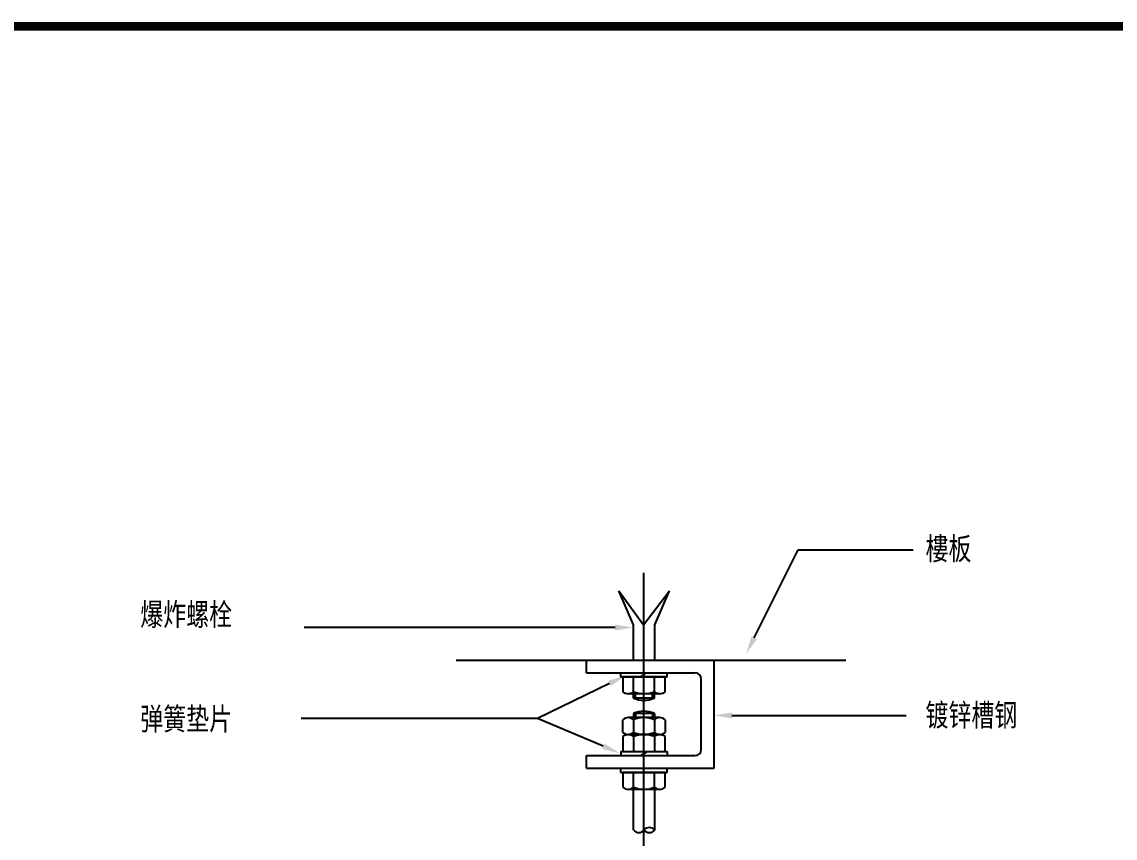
# Model space of a CAD drawing. Extents: x 2246048 to 2442613, y -66234 to 220766.
# Drawn here: x 2399735 to 2411916, y 151318 to 160416 of the extents above; entities that cross this region are included whole.
import ezdxf

# ---------------------------------------------------------------- set-up
doc = ezdxf.new("R2010")
doc.units = 0
doc.header["$LTSCALE"] = 1000
doc.header["$MEASUREMENT"] = 0
doc.linetypes.add('$RECOVER_980714094048-68', pattern=[0])
for name, color, linetype in [('$RECOVER_980714094048-100', 7, 'Continuous'), ('$RECOVER_980714094048-101', 7, 'Continuous'), ('$RECOVER_980714094048-89', 7, 'Continuous'), ('CNTXT', 50, 'Continuous'), ('EGTXT', 7, 'Continuous'), ('J-图框线', 4, 'Continuous')]:
    doc.layers.add(name, color=color, linetype=linetype)
doc.styles.add('黑体', font='simhei.ttf')

msp = doc.modelspace()

# ---------------------------------------------------------------- linework, layer by layer
at = {"layer": '$RECOVER_980714094048-100', "color": 1, "linetype": 'Continuous'}
msp.add_line((2404575.158857029, 153302.9620886114), (2408916.775994648, 153302.9620886114), dxfattribs=at)
at = {"layer": '$RECOVER_980714094048-101', "linetype": 'Continuous'}
for p, q in [((2406551.630106575, 153696.136688608), (2406387.830106586, 154072.8766886091)), ((2406387.830106586, 154072.8766886091), (2406660.830106586, 153696.136688608)), ((2406660.830106586, 153696.136688608), (2406950.210106583, 154072.8766886091)), ((2406786.410106576, 153696.136688608), (2406950.210106583, 154072.8766886091)), ((2406551.630106575, 153302.9620886114), (2406551.630106575, 153696.136688608)), ((2406786.410106576, 153302.9620886114), (2406786.410106576, 153696.136688608)), ((2406027.470106577, 153302.9620886114), (2407447.070106573, 153302.9620886114)), ((2406027.470106577, 153161.002088611), (2406027.470106577, 153302.9620886114)), ((2407447.070106573, 152096.3020886092), (2407447.070106573, 153302.9620886114)), ((2406027.470106577, 153161.002088611), (2407234.130106575, 153161.002088611)), ((2407305.110106586, 152309.2420886122), (2407305.110106586, 153090.0220886085)), ((2406027.470106577, 152096.3020886092), (2406027.470106577, 152238.2620886096)), ((2406027.470106577, 152238.2620886096), (2407234.130106575, 152238.2620886096)), ((2406027.470106577, 152096.3020886092), (2407447.070106573, 152096.3020886092)), ((2406551.630106575, 151408.3420886085), (2406551.630106575, 151861.5220886085)), ((2406786.410106576, 151408.3420886085), (2406786.410106576, 151861.5220886085))]:
    msp.add_line(p, q, dxfattribs=at)
for centre, radius, start, end in [((2407234.130106579, 153089.4760886051), 70.97999995260034, 0, 90), ((2407234.130106581, 152308.6960886158), 70.98000000487082, 270, 359.9999999933299), ((2406609.506106578, 151450.3840886169), 70.9799999472103, 216.8698971882747, 323.1301027370201), ((2406726.623106578, 151358.110088603), 78.15861744814067, 39.47246108372877, 140.5275416457712), ((2406726.623106578, 151457.4820886168), 78.15861744814067, 219.4724583542288, 320.5275389162712)]:
    msp.add_arc(centre, radius, start, end, dxfattribs=at)
at = {"layer": '$RECOVER_980714094048-89', "color": 11, "linetype": '$RECOVER_980714094048-68'}
msp.add_line((2406666.290106573, 145215.5807055075), (2406666.290106573, 154275.7712255323), dxfattribs=at)
at = {"layer": '$RECOVER_980714094048-89', "color": 3, "linetype": 'Continuous'}
for p, q in [((2406408.032106574, 153114.0460886098), (2406408.032106574, 153161.002088611)), ((2406408.032106574, 153161.002088611), (2406924.548106572, 153161.002088611)), ((2406408.032106574, 153114.0460886098), (2406924.548106572, 153114.0460886098)), ((2406548.900106581, 152949.9184886098), (2406548.900106581, 153114.0460886098)), ((2406627.906306579, 153114.0460886098), (2406695.39190657, 153161.002088611)), ((2406783.680106582, 152949.9184886098), (2406783.680106582, 153114.0460886098)), ((2406924.548106572, 153114.0460886098), (2406924.548106572, 153161.002088611)), ((2406842.375106578, 152926.2220886103), (2406490.205106586, 152926.2220886103)), ((2406548.900106581, 152879.2660886091), (2406548.900106581, 152926.2220886103)), ((2406783.680106582, 152879.2660886091), (2406548.900106581, 152879.2660886091)), ((2406783.680106582, 152879.2660886091), (2406783.680106582, 152926.2220886103)), ((2406431.510106572, 152496.7384886099), (2406431.510106572, 152637.1696886106)), ((2406842.375106578, 152660.8660886101), (2406490.205106586, 152660.8660886101)), ((2406548.900106581, 152707.8220886111), (2406548.900106581, 152660.8660886101)), ((2406783.680106582, 152707.8220886111), (2406548.900106581, 152707.8220886111)), ((2406548.900106581, 152637.1696886106), (2406548.900106581, 152496.7384886099)), ((2406783.680106582, 152707.8220886111), (2406783.680106582, 152660.8660886101)), ((2406783.680106582, 152637.1696886106), (2406783.680106582, 152496.7384886099)), ((2406901.070106573, 152637.1696886106), (2406901.070106573, 152496.7384886099)), ((2406548.900106581, 152612.1082886097), (2406548.900106581, 152473.0420886104)), ((2406783.680106582, 152613.3094886122), (2406783.680106582, 152473.0420886104)), ((2406842.375106578, 152473.0420886104), (2406490.205106586, 152473.0420886104)), ((2406548.900106581, 152449.3456886108), (2406548.900106581, 152285.2180886108)), ((2406783.680106582, 152449.3456886108), (2406783.680106582, 152285.2180886108)), ((2406408.032106574, 152285.2180886108), (2406408.032106574, 152238.2620886096)), ((2406408.032106574, 152285.2180886108), (2406924.548106572, 152285.2180886108)), ((2406632.929506582, 152238.2620886096), (2406700.415106573, 152285.2180886108)), ((2406924.548106572, 152285.2180886108), (2406924.548106572, 152238.2620886096)), ((2406408.032106574, 152238.2620886096), (2406924.548106572, 152238.2620886096)), ((2406408.032106574, 152049.346088608), (2406408.032106574, 152096.3020886092)), ((2406408.032106574, 152096.3020886092), (2406924.548106572, 152096.3020886092)), ((2406408.032106574, 152049.346088608), (2406924.548106572, 152049.346088608)), ((2406548.900106581, 151885.218488608), (2406548.900106581, 152049.346088608)), ((2406783.680106582, 151885.218488608), (2406783.680106582, 152049.346088608)), ((2406924.548106572, 152049.346088608), (2406924.548106572, 152096.3020886092)), ((2406842.375106578, 151861.5220886085), (2406490.205106586, 151861.5220886085))]:
    msp.add_line(p, q, dxfattribs=at)
at = {"layer": '$RECOVER_980714094048-89', "color": 11, "linetype": 'Continuous'}
for p, q in [((2406572.37810658, 152879.2660886091), (2406572.37810658, 152926.2220886103)), ((2406760.202106584, 152879.2660886091), (2406760.202106584, 152926.2220886103)), ((2406572.37810658, 152707.8220886111), (2406572.37810658, 152660.8660886101)), ((2406760.202106584, 152707.8220886111), (2406760.202106584, 152660.8660886101))]:
    msp.add_line(p, q, dxfattribs=at)
at = {"layer": '$RECOVER_980714094048-89', "color": 3, "linetype": 'Continuous'}
for centre, radius, start, end in [((2406666.290106574, 153148.3239686249), 293.4750000169361, 246.4283472322055, 293.572172221698), ((2406490.205106577, 152576.3673718809), 84.49871662385517, 46.00258336669783, 133.9974166797155), ((2406666.261909642, 152438.8355038082), 293.4749999942094, 66.42834723220552, 113.572172221698), ((2406666.290106587, 152358.4403916794), 302.4256968161093, 67.15985006176203, 112.8401472728515), ((2406666.290106574, 152438.7642085954), 293.4750000169361, 66.42782777830202, 113.5716527677945), ((2406842.375106577, 152576.3673718716), 84.49871663695852, 46.00258332028449, 133.9974166333022), ((2406490.205106577, 152557.5408053461), 84.49871670227489, 226.0025833202845, 313.9974166333022), ((2406666.290106587, 152775.4677855411), 302.4256968161093, 247.1598527271485, 292.840149938238), ((2406842.375106577, 152557.5408053489), 84.49871663695852, 226.0025833666978, 313.9974166797155)]:
    msp.add_arc(centre, radius, start, end, dxfattribs=at)
for points, invisible_edges in [([(2406431.510106572, 152949.9348720217), (2406901.070106573, 152949.9348720217), (2406901.070106573, 153114.0460886098), (2406431.510106572, 153114.0460886098)], 1), ([(2406431.510106572, 152949.9348689388), (2406783.680104421, 152949.9348689388), (2406783.680114391, 152949.9348720217), (2406431.510106572, 152949.9348720217)], 5), ([(2406431.510106572, 152949.9348688889), (2406783.680104239, 152949.9348688889), (2406783.680104421, 152949.9348689388), (2406431.510106572, 152949.9348689388)], 5), ([(2406431.510106572, 152949.9348688344), (2406783.680104076, 152949.9348688344), (2406783.680104239, 152949.9348688889), (2406431.510106572, 152949.9348688889)], 5), ([(2406431.510106336, 152949.9348688344), (2406431.510106427, 152949.9348688344), (2406431.510106336, 152949.9348688889)], 5), ([(2406431.534930629, 152949.9184886098), (2406548.875282561, 152949.9184886098), (2406548.900106763, 152949.9348688344), (2406431.510106572, 152949.9348688344)], 5), ([(2406431.510106572, 152949.9184886098), (2406431.510106572, 152949.9184886098), (2406431.510106427, 152949.9348688344), (2406431.510106336, 152949.9348688344)], 5), ([(2406457.405958103, 152932.8475180722), (2406523.004255033, 152932.8475180722), (2406548.875282561, 152949.9184886098), (2406431.534930629, 152949.9184886098)], 5), ([(2406457.405960718, 152932.8475163514), (2406523.004252417, 152932.8475163514), (2406523.004255033, 152932.8475180722), (2406457.405958103, 152932.8475180722)], 5), ([(2406457.405961154, 152932.8475160655), (2406523.004251982, 152932.8475160655), (2406523.004252417, 152932.8475163514), (2406457.405960718, 152932.8475163514)], 5), ([(2406457.405961299, 152932.8475160336), (2406523.004251927, 152932.8475160336), (2406523.004251982, 152932.8475160655), (2406457.405961154, 152932.8475160655)], 5), ([(2406459.968545594, 152932.3298739998), (2406520.441667632, 152932.3298739998), (2406523.004251927, 152932.8475160336), (2406457.405961299, 152932.8475160336)], 5), ([(2406459.96855373, 152932.3298723563), (2406520.441659496, 152932.3298723563), (2406520.441667632, 152932.3298739998), (2406459.968545594, 152932.3298739998)], 5), ([(2406490.205101664, 152926.2220896273), (2406490.205111417, 152926.2220896273), (2406520.441659496, 152932.3298723563), (2406459.96855373, 152932.3298723563)], 5), ([(2406490.205103172, 152926.222089323), (2406490.205109909, 152926.222089323), (2406490.205111417, 152926.2220896273), (2406490.205101664, 152926.2220896273)], 5), ([(2406490.205106531, 152926.222088642), (2406490.205106531, 152926.222088642), (2406490.205109909, 152926.222089323), (2406490.205103172, 152926.222089323)], 5), ([(2406548.953063972, 152949.9184886098), (2406783.627146867, 152949.9184886098), (2406783.680104076, 152949.9348688344), (2406548.900106763, 152949.9348688344)], 5), ([(2406604.143458255, 152932.8475180722), (2406728.436759957, 152932.8475180722), (2406783.627146867, 152949.9184886098), (2406548.953063972, 152949.9184886098)], 5), ([(2406604.14346383, 152932.8475163514), (2406728.4367544, 152932.8475163514), (2406728.436759957, 152932.8475180722), (2406604.143458255, 152932.8475180722)], 5), ([(2406604.143464757, 152932.8475160655), (2406728.436753474, 152932.8475160655), (2406728.4367544, 152932.8475163514), (2406604.14346383, 152932.8475163514)], 5), ([(2406604.143464847, 152932.8475160336), (2406728.436753365, 152932.8475160336), (2406728.436753474, 152932.8475160655), (2406604.143464757, 152932.8475160655)], 5), ([(2406605.816999916, 152932.3298739998), (2406726.763218532, 152932.3298739998), (2406728.436753365, 152932.8475160336), (2406604.143464847, 152932.8475160336)], 5), ([(2406605.817005238, 152932.3298723563), (2406726.763202242, 152932.3298723563), (2406726.763218532, 152932.3298739998), (2406605.816999916, 152932.3298739998)], 5), ([(2406666.290109297, 152926.2220896273), (2406666.290115362, 152926.2220896273), (2406726.763202242, 152932.3298723563), (2406605.817005238, 152932.3298723563)], 5), ([(2406666.29011233, 152926.222089323), (2406666.29011233, 152926.222089323), (2406666.290115362, 152926.2220896273), (2406666.290109297, 152926.2220896273)], 5), ([(2406783.680119059, 152949.9348689388), (2406901.070106573, 152949.9348689388), (2406901.070106573, 152949.9348720217), (2406783.680114391, 152949.9348720217)], 5), ([(2406783.680119131, 152949.9348688889), (2406901.070106573, 152949.9348688889), (2406901.070106573, 152949.9348689388), (2406783.680119059, 152949.9348689388)], 5), ([(2406783.680119222, 152949.9348688344), (2406901.070106573, 152949.9348688344), (2406901.070106573, 152949.9348688889), (2406783.680119131, 152949.9348688889)], 5), ([(2406783.704943424, 152949.9184886098), (2406901.045282408, 152949.9184886098), (2406901.070106573, 152949.9348688344), (2406783.680119222, 152949.9348688344)], 5), ([(2406809.575966249, 152932.8475180722), (2406875.174255152, 152932.8475180722), (2406901.045282408, 152949.9184886098), (2406783.704943424, 152949.9184886098)], 5), ([(2406809.575974766, 152932.8475163514), (2406875.174252537, 152932.8475163514), (2406875.174255152, 152932.8475180722), (2406809.575966249, 152932.8475180722)], 5), ([(2406809.575976183, 152932.8475160655), (2406875.17425112, 152932.8475160655), (2406875.174252537, 152932.8475163514), (2406809.575974766, 152932.8475163514)], 5), ([(2406809.575976346, 152932.8475160336), (2406875.174250957, 152932.8475160336), (2406875.17425112, 152932.8475160655), (2406809.575976183, 152932.8475160655)], 5), ([(2406812.138560024, 152932.3298739998), (2406872.611666535, 152932.3298739998), (2406875.174250957, 152932.8475160336), (2406809.575976346, 152932.8475160336)], 5), ([(2406812.13856816, 152932.3298723563), (2406872.611658399, 152932.3298723563), (2406872.611666535, 152932.3298739998), (2406812.138560024, 152932.3298739998)], 5), ([(2406842.375108921, 152926.2220896273), (2406842.375108921, 152926.2220896273), (2406872.611658399, 152932.3298723563), (2406812.13856816, 152932.3298723563)], 5), ([(2406901.070106682, 152949.9348688889), (2406901.070106773, 152949.9348688889), (2406901.070106773, 152949.9348689388)], 5), ([(2406901.07010661, 152949.9348688344), (2406901.070106773, 152949.9348688344), (2406901.070106773, 152949.9348688889), (2406901.070106682, 152949.9348688889)], 5), ([(2406901.070106573, 152949.9184886098), (2406901.070106573, 152949.9184886098), (2406901.070106773, 152949.9348688344), (2406901.07010661, 152949.9348688344)], 5), ([(2406431.510106572, 152449.3293083364), (2406548.900106709, 152449.3293083364), (2406548.875282434, 152449.3456886108), (2406431.534930756, 152449.3456886108)], 5), ([(2406431.51010639, 152449.3293083364), (2406431.510106481, 152449.3293083364), (2406431.510106572, 152449.3456886108)], 5), ([(2406431.510106572, 152449.3293082819), (2406783.680104421, 152449.3293082819), (2406783.680104239, 152449.3293083364), (2406431.510106572, 152449.3293083364)], 5), ([(2406431.51010639, 152449.3293082819), (2406431.51010639, 152449.3293082819), (2406431.510106481, 152449.3293083364), (2406431.51010639, 152449.3293083364)], 5), ([(2406431.510106572, 152449.3293051946), (2406783.680114391, 152449.3293051946), (2406783.680104421, 152449.3293082819), (2406431.510106572, 152449.3293082819)], 5), ([(2406431.510106572, 152285.2180886108), (2406901.070106573, 152285.2180886108), (2406901.070106573, 152449.3293051946), (2406431.510106572, 152449.3293051946)], 4), ([(2406431.534930756, 152449.3456886108), (2406548.875282434, 152449.3456886108), (2406523.004254906, 152466.4166591484), (2406457.40595823, 152466.4166591484)], 5), ([(2406457.405961335, 152466.4166611189), (2406523.004251909, 152466.4166611189), (2406520.441667287, 152466.9343032162), (2406459.968545939, 152466.9343032162)], 5), ([(2406457.405961172, 152466.4166610872), (2406523.004251945, 152466.4166610872), (2406523.004251909, 152466.4166611189), (2406457.405961335, 152466.4166611189)], 5), ([(2406457.405960845, 152466.4166608693), (2406523.00425229, 152466.4166608693), (2406523.004251945, 152466.4166610872), (2406457.405961172, 152466.4166610872)], 5), ([(2406457.40595823, 152466.4166591484), (2406523.004254906, 152466.4166591484), (2406523.00425229, 152466.4166608693), (2406457.405960845, 152466.4166608693)], 5), ([(2406459.968545939, 152466.9343032162), (2406520.441667287, 152466.9343032162), (2406520.441659278, 152466.9343048325), (2406459.968553948, 152466.9343048325)], 5), ([(2406459.968553948, 152466.9343048325), (2406520.441659278, 152466.9343048325), (2406490.205111053, 152473.0420875933), (2406490.205102027, 152473.0420875933)], 5), ([(2406490.205103462, 152473.0420878839), (2406490.2051096, 152473.0420878839), (2406490.205106531, 152473.042088506)], 5), ([(2406490.205102027, 152473.0420875933), (2406490.205111053, 152473.0420875933), (2406490.2051096, 152473.0420878839), (2406490.205103462, 152473.0420878839)], 5), ([(2406548.900106709, 152449.3293083364), (2406783.680104239, 152449.3293083364), (2406783.627146867, 152449.3456886108), (2406548.953064081, 152449.3456886108)], 5), ([(2406548.953064081, 152449.3456886108), (2406783.627146867, 152449.3456886108), (2406728.436759957, 152466.4166591484), (2406604.143458328, 152466.4166591484)], 5), ([(2406604.143464702, 152466.4166611189), (2406728.436753565, 152466.4166611189), (2406726.763218514, 152466.9343032162), (2406605.816999971, 152466.9343032162)], 5), ([(2406604.143464611, 152466.4166610872), (2406728.436753673, 152466.4166610872), (2406728.436753565, 152466.4166611189), (2406604.143464702, 152466.4166611189)], 5), ([(2406604.143463903, 152466.4166608693), (2406728.436754382, 152466.4166608693), (2406728.436753673, 152466.4166610872), (2406604.143464611, 152466.4166610872)], 5), ([(2406604.143458328, 152466.4166591484), (2406728.436759957, 152466.4166591484), (2406728.436754382, 152466.4166608693), (2406604.143463903, 152466.4166608693)], 5), ([(2406605.817005201, 152466.9343048325), (2406726.763202514, 152466.9343048325), (2406666.290115217, 152473.0420875933), (2406666.290109424, 152473.0420875933)], 5), ([(2406605.816999971, 152466.9343032162), (2406726.763218514, 152466.9343032162), (2406726.763202514, 152466.9343048325), (2406605.817005201, 152466.9343048325)], 5), ([(2406666.290109424, 152473.0420875933), (2406666.290115217, 152473.0420875933), (2406666.290112311, 152473.0420878839)], 5), ([(2406783.680119149, 152449.3293083364), (2406901.070106573, 152449.3293083364), (2406901.045282408, 152449.3456886108), (2406783.704943424, 152449.3456886108)], 5), ([(2406783.680119059, 152449.3293082819), (2406901.070106573, 152449.3293082819), (2406901.070106573, 152449.3293083364), (2406783.680119149, 152449.3293083364)], 5), ([(2406783.680114391, 152449.3293051946), (2406901.070106573, 152449.3293051946), (2406901.070106573, 152449.3293082819), (2406783.680119059, 152449.3293082819)], 5), ([(2406783.704943424, 152449.3456886108), (2406901.045282408, 152449.3456886108), (2406875.174255152, 152466.4166591484), (2406809.575966249, 152466.4166591484)], 5), ([(2406809.575976019, 152466.4166611189), (2406875.174251302, 152466.4166611189), (2406872.611666553, 152466.9343032162), (2406812.138560005, 152466.9343032162)], 5), ([(2406809.575975856, 152466.4166610872), (2406875.174251447, 152466.4166610872), (2406875.174251302, 152466.4166611189), (2406809.575976019, 152466.4166611189)], 5), ([(2406809.575974766, 152466.4166608693), (2406875.174252537, 152466.4166608693), (2406875.174251447, 152466.4166610872), (2406809.575975856, 152466.4166610872)], 5), ([(2406809.575966249, 152466.4166591484), (2406875.174255152, 152466.4166591484), (2406875.174252537, 152466.4166608693), (2406809.575974766, 152466.4166608693)], 5), ([(2406812.138568014, 152466.9343048325), (2406872.611658544, 152466.9343048325), (2406842.375108921, 152473.0420875933)], 5), ([(2406812.138560005, 152466.9343032162), (2406872.611666553, 152466.9343032162), (2406872.611658544, 152466.9343048325), (2406812.138568014, 152466.9343048325)], 5), ([(2406901.070106682, 152449.3293083364), (2406901.070106773, 152449.3293083364), (2406901.070106573, 152449.3456886108)], 5), ([(2406901.070106773, 152449.3293082819), (2406901.070106773, 152449.3293082819), (2406901.070106773, 152449.3293083364), (2406901.070106682, 152449.3293083364)], 5), ([(2406431.510106572, 151885.2348720243), (2406901.070106573, 151885.2348720243), (2406901.070106573, 152049.346088608), (2406431.510106572, 152049.346088608)], 1), ([(2406431.510106572, 151885.2348689416), (2406783.680104421, 151885.2348689416), (2406783.680114391, 151885.2348720243), (2406431.510106572, 151885.2348720243)], 5), ([(2406431.510106572, 151885.2348688871), (2406783.680104239, 151885.2348688871), (2406783.680104421, 151885.2348689416), (2406431.510106572, 151885.2348689416)], 5), ([(2406431.510106572, 151885.2348688326), (2406783.680104076, 151885.2348688326), (2406783.680104239, 151885.2348688871), (2406431.510106572, 151885.2348688871)], 5), ([(2406431.510106336, 151885.2348688326), (2406431.510106427, 151885.2348688326), (2406431.510106336, 151885.2348688871)], 5), ([(2406431.534930629, 151885.218488608), (2406548.875282561, 151885.218488608), (2406548.900106763, 151885.2348688326), (2406431.510106572, 151885.2348688326)], 5), ([(2406431.510106572, 151885.218488608), (2406431.510106572, 151885.218488608), (2406431.510106427, 151885.2348688326), (2406431.510106336, 151885.2348688326)], 5), ([(2406457.405958103, 151868.1475180748), (2406523.004255033, 151868.1475180748), (2406548.875282561, 151885.218488608), (2406431.534930629, 151885.218488608)], 5), ([(2406457.405960718, 151868.1475163496), (2406523.004252417, 151868.1475163496), (2406523.004255033, 151868.1475180748), (2406457.405958103, 151868.1475180748)], 5), ([(2406457.405961154, 151868.1475160636), (2406523.004251982, 151868.1475160636), (2406523.004252417, 151868.1475163496), (2406457.405960718, 151868.1475163496)], 5), ([(2406457.405961299, 151868.1475160317), (2406523.004251927, 151868.1475160317), (2406523.004251982, 151868.1475160636), (2406457.405961154, 151868.1475160636)], 5), ([(2406459.968545594, 151867.6298740027), (2406520.441667632, 151867.6298740027), (2406523.004251927, 151868.1475160317), (2406457.405961299, 151868.1475160317)], 5), ([(2406459.96855373, 151867.6298723591), (2406520.441659496, 151867.6298723591), (2406520.441667632, 151867.6298740027), (2406459.968545594, 151867.6298740027)], 5), ([(2406490.205101664, 151861.5220896299), (2406490.205111417, 151861.5220896299), (2406520.441659496, 151867.6298723591), (2406459.96855373, 151867.6298723591)], 5), ([(2406490.205103172, 151861.5220893212), (2406490.205109909, 151861.5220893212), (2406490.205111417, 151861.5220896299), (2406490.205101664, 151861.5220896299)], 5), ([(2406490.205106531, 151861.5220886448), (2406490.205106531, 151861.5220886448), (2406490.205109909, 151861.5220893212), (2406490.205103172, 151861.5220893212)], 5), ([(2406548.953063972, 151885.218488608), (2406783.627146867, 151885.218488608), (2406783.680104076, 151885.2348688326), (2406548.900106763, 151885.2348688326)], 5), ([(2406604.143458255, 151868.1475180748), (2406728.436759957, 151868.1475180748), (2406783.627146867, 151885.218488608), (2406548.953063972, 151885.218488608)], 5), ([(2406604.14346383, 151868.1475163496), (2406728.4367544, 151868.1475163496), (2406728.436759957, 151868.1475180748), (2406604.143458255, 151868.1475180748)], 5), ([(2406604.143464757, 151868.1475160636), (2406728.436753474, 151868.1475160636), (2406728.4367544, 151868.1475163496), (2406604.14346383, 151868.1475163496)], 5), ([(2406604.143464847, 151868.1475160317), (2406728.436753365, 151868.1475160317), (2406728.436753474, 151868.1475160636), (2406604.143464757, 151868.1475160636)], 5), ([(2406605.816999916, 151867.6298740027), (2406726.763218532, 151867.6298740027), (2406728.436753365, 151868.1475160317), (2406604.143464847, 151868.1475160317)], 5), ([(2406605.817005238, 151867.6298723591), (2406726.763202242, 151867.6298723591), (2406726.763218532, 151867.6298740027), (2406605.816999916, 151867.6298740027)], 5), ([(2406666.290109297, 151861.5220896299), (2406666.290115362, 151861.5220896299), (2406726.763202242, 151867.6298723591), (2406605.817005238, 151867.6298723591)], 5), ([(2406666.29011233, 151861.5220893212), (2406666.29011233, 151861.5220893212), (2406666.290115362, 151861.5220896299), (2406666.290109297, 151861.5220896299)], 5), ([(2406783.680119059, 151885.2348689416), (2406901.070106573, 151885.2348689416), (2406901.070106573, 151885.2348720243), (2406783.680114391, 151885.2348720243)], 5), ([(2406783.680119131, 151885.2348688871), (2406901.070106573, 151885.2348688871), (2406901.070106573, 151885.2348689416), (2406783.680119059, 151885.2348689416)], 5), ([(2406783.680119222, 151885.2348688326), (2406901.070106573, 151885.2348688326), (2406901.070106573, 151885.2348688871), (2406783.680119131, 151885.2348688871)], 5), ([(2406783.704943424, 151885.218488608), (2406901.045282408, 151885.218488608), (2406901.070106573, 151885.2348688326), (2406783.680119222, 151885.2348688326)], 5), ([(2406809.575966249, 151868.1475180748), (2406875.174255152, 151868.1475180748), (2406901.045282408, 151885.218488608), (2406783.704943424, 151885.218488608)], 5), ([(2406809.575974766, 151868.1475163496), (2406875.174252537, 151868.1475163496), (2406875.174255152, 151868.1475180748), (2406809.575966249, 151868.1475180748)], 5), ([(2406809.575976183, 151868.1475160636), (2406875.17425112, 151868.1475160636), (2406875.174252537, 151868.1475163496), (2406809.575974766, 151868.1475163496)], 5), ([(2406809.575976346, 151868.1475160317), (2406875.174250957, 151868.1475160317), (2406875.17425112, 151868.1475160636), (2406809.575976183, 151868.1475160636)], 5), ([(2406812.138560024, 151867.6298740027), (2406872.611666535, 151867.6298740027), (2406875.174250957, 151868.1475160317), (2406809.575976346, 151868.1475160317)], 5), ([(2406812.13856816, 151867.6298723591), (2406872.611658399, 151867.6298723591), (2406872.611666535, 151867.6298740027), (2406812.138560024, 151867.6298740027)], 5), ([(2406842.375108921, 151861.5220896299), (2406842.375108921, 151861.5220896299), (2406872.611658399, 151867.6298723591), (2406812.13856816, 151867.6298723591)], 5), ([(2406901.070106682, 151885.2348688871), (2406901.070106773, 151885.2348688871), (2406901.070106773, 151885.2348689416)], 5), ([(2406901.07010661, 151885.2348688326), (2406901.070106773, 151885.2348688326), (2406901.070106773, 151885.2348688871), (2406901.070106682, 151885.2348688871)], 5), ([(2406901.070106573, 151885.218488608), (2406901.070106573, 151885.218488608), (2406901.070106773, 151885.2348688326), (2406901.07010661, 151885.2348688326)], 5)]:
    msp.add_3dface(points, dxfattribs=dict(at, invisible_edges=invisible_edges))
at = {"layer": 'EGTXT', "color": 1}
for p, q in [((2407893.710630353, 153549.2687864198), (2408385.662570585, 154532.3674775825)), ((2408385.662570585, 154532.3674775825), (2409664.86069356, 154532.3674775825)), ((2406344.62373095, 153665.2347840306), (2402880.586813784, 153665.2347840306)), ((2406282.197076422, 153042.3192360926), (2405481.05011065, 152651.9971358908)), ((2405481.05011065, 152651.9971358908), (2402846.284335671, 152651.9971358908)), ((2406213.033759186, 152341.3205627658), (2405481.05011065, 152651.9971358908)), ((2407645.616108824, 152684.9574782272), (2409587.976344882, 152684.9574782272))]:
    msp.add_line(p, q, dxfattribs=at)
for points in [[(2406344.62373095, 153698.568117364), (2406344.62373095, 153631.9014506973), (2406544.62373095, 153665.2347840306)], [(2407923.51998549, 153534.351901443), (2407863.901275215, 153564.1856713966), (2407804.209320492, 153370.412655596)], [(2406267.597499159, 153072.28527445), (2406296.796653686, 153012.3531977353), (2406461.993306566, 153129.9166996748)], [(2407645.616108824, 152651.6241448938), (2407645.616108824, 152718.2908115606), (2407445.616108824, 152684.9574782272)], [(2406226.056991683, 152372.0045411005), (2406200.010526689, 152310.6365844312), (2406397.137629194, 152263.1811677841)]]:
    msp.add_solid(points, dxfattribs=at)
at = {"layer": 'J-图框线', "const_width": 100}
msp.add_lwpolyline([(2361012.575995116, 102965.7917031627), (2441612.575995116, 102965.7917031627), (2441612.575995116, 160365.7917031627), (2361012.575995116, 160365.7917031627)], close=True, dxfattribs=at)

# ---------------------------------------------------------------- texts
at = {"layer": 'CNTXT', "linetype": 'Continuous', "style": '黑体', "width": 0.75}
for s, p in [('樓板', (2409803.046189148, 154419.3995749028)), ('爆炸螺栓', (2401054.670995793, 153686.9886555648)), ('弹簧垫片', (2401054.670995793, 152522.3837869735)), ('镀锌槽钢', (2409803.046189148, 152565.0977572033))]:
    msp.add_text(s, height=250, dxfattribs=at).set_placement(p)

doc.saveas('drawing.dxf')
